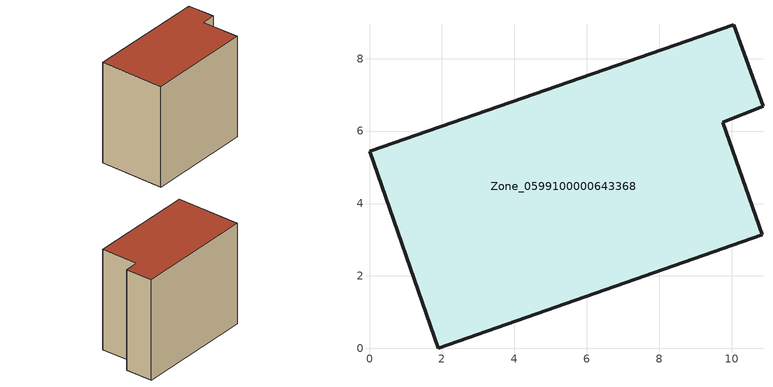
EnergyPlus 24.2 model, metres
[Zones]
Zone_0599100000643368
 floor ground (C_G): 0,5.44 10.05,8.94 10.86,6.69 9.75,6.24 10.85,3.13 1.9,0 z0
 wall outside (C_F): 1.9,0 10.85,3.13 9.75,6.24 10.86,6.69 10.05,8.94 0,5.44 1.9,0 z0:9.14
 roof outside (C_R): 10.05,8.94 0,5.44 1.9,0 10.85,3.13 9.75,6.24 10.86,6.69 z9.14
[BUILDING]
Pand.0599100000643368: North Axis=0; Terrain=City; Loads Convergence Tolerance Value=0.04; Temperature Convergence Tolerance Value=0.4; Solar Distribution=FullExterior; Maximum Number of Warmup Days=25; Minimum Number of Warmup Days=1
[Site:Location]
Rotterdam.The.Hague.AP_ZH_NLD Design_Conditions: Latitude=51.96; Longitude=4.45; Time Zone=1; Elevation=-4.5
[SITE:GROUNDTEMPERATURE:BUILDINGSURFACE]
18, 18, 18, 18, 18, 18, 18, 18, 18, 18, 18, 18
[MATERIAL] Thermal Absorptance=0.9; Solar Absorptance=0.7; Visible Absorptance=0.7
Name | Roughness | Thickness | Conductivity | Density | Specific Heat
G.TI.1946 | MediumSmooth | 0.15 | 1 | 540 | 1210
F.TI.1946 | Rough | 0.3 | 0.857143 | 1920 | 840
R.TI.1946 | MediumRough | 0.2 | 0.1 | 1500 | 1000
[CONSTRUCTION]
C_G: G.TI.1946
C_F: F.TI.1946
C_R: R.TI.1946
[ZONE]
Zone_0599100000643368: Type=1; Multiplier=1; Ceiling Height=Autocalculate; Volume=Autocalculate; Floor Area=autocalculate; Part of Total Floor Area=Yes
[ZONEINFILTRATION:DESIGNFLOWRATE]
Infil_Zone_0599100000643368: Zone or ZoneList or Space or SpaceList=Zone_0599100000643368; Schedule=AlwaysOn; Design Flow Rate Calculation Method=Flow/Area; Flow Rate per Floor Area=0.003; Constant Term Coefficient=1; Temperature Term Coefficient=0; Velocity Term Coefficient=0; Velocity Squared Term Coefficient=0
[HVACTEMPLATE:ZONE:IDEALLOADSAIRSYSTEM]
Zone_0599100000643368: Maximum Heating Supply Air Temperature=50; Minimum Cooling Supply Air Temperature=13; Maximum Heating Supply Air Humidity Ratio=0.0156; Minimum Cooling Supply Air Humidity Ratio=0.0077; Heating Limit=NoLimit; Cooling Limit=NoLimit; Dehumidification Control Type=ConstantSensibleHeatRatio; Cooling Sensible Heat Ratio=0.7; Dehumidification Setpoint=60; Humidification Control Type=None; Humidification Setpoint=30; Outdoor Air Method=None; Outdoor Air Flow Rate per Person=0.00944; Outdoor Air Flow Rate per Zone Floor Area=0; Outdoor Air Flow Rate per Zone=0; Demand Controlled Ventilation Type=None; Outdoor Air Economizer Type=NoEconomizer; Heat Recovery Type=None; Sensible Heat Recovery Effectiveness=0.7; Latent Heat Recovery Effectiveness=0.65
[ZONECONTROL:THERMOSTAT]
ThermostatControl_Zone_0599100000643368: Zone or ZoneList=Zone_0599100000643368; Control Type Schedule=DualSetpointControlType; Control 1=Thermostat_Zone_0599100000643368; Temperature Difference Between Cutout And Setpoint=0
[THERMOSTATSETPOINT:DUALSETPOINT]
Thermostat_Zone_0599100000643368: Heating Setpoint Temperature Schedule=HeatingSetpoint_Zone_0599100000643368; Cooling Setpoint Temperature Schedule=CoolingSetpoint_Zone_0599100000643368
[SCHEDULE:COMPACT]
HeatingSetpoint_Zone_0599100000643368: Through: 12/31, For: AllDays, Until: 24:00, 21
CoolingSetpoint_Zone_0599100000643368: Through: 12/31, For: AllDays, Until: 24:00, 24
DualSetpointControlType: Through: 12/31, For: AllDays, Until: 24:00, 4
AlwaysOn: Through: 12/31, For: AllDays, Until: 24:00, 1
